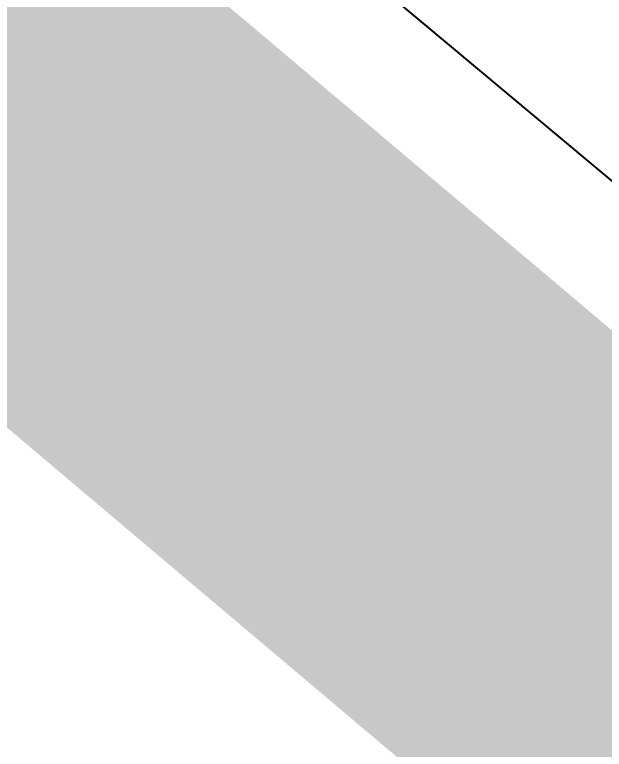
# Model space of a CAD drawing. Extents: x 383425 to 391668, y 6055101 to 6059545.
# Drawn here: x 387765.26 to 387777.95, y 6058097.9 to 6058113.71 of the extents above; entities that cross this region are included whole.
import ezdxf

# ---------------------------------------------------------------- set-up
doc = ezdxf.new("R2010")
doc.units = 0
doc.header["$LTSCALE"] = 5
doc.header["$PDMODE"] = 35
doc.header["$PDSIZE"] = 20
doc.linetypes.add('0', pattern=[1, 1, 0])
doc.linetypes.add('foc-TOPO', pattern=[1, 0.2, -0.8])
doc.layers.get('Defpoints').update_dxf_attribs({"color": 9})
for name, color, linetype in [('AS-ROADS', 254, 'Continuous'), ('P-PROPOSED', 10, 'Continuous'), ('P-TXT', 4, 'Continuous'), ('T-BUSH', 110, '0'), ('T-LOW-AREA', 48, 'foc-TOPO')]:
    doc.layers.add(name, color=color, linetype=linetype)
doc.layers.add('F-AR-T', color=190, linetype='Continuous', lineweight=9)
doc.styles.add('80CG', font='ARIALN.TTF', dxfattribs={"height": 10})
doc.dimstyles.new('Compass 5 000', dxfattribs={"dimscale": 5, "dimtxt": 9, "dimasz": 2, "dimexe": 0.2, "dimexo": 0.0625, "dimgap": 0.5, "dimtad": 0, "dimtih": 1, "dimtoh": 1, "dimzin": 0, "dimdsep": 46, "dimtxsty": '80CG', "dimcen": 0.1, "dimse1": 1, "dimse2": 1, "dimclrd": 256, "dimclrt": 256, "dimaunit": 1, "dimadec": 4, "dimazin": 0, "dimtfac": 0.06, "dimtofl": 0, "dimtmove": 0, "dimatfit": 1, "dimfxl": 0.2, "dimtolj": 1, "dimtzin": 0, "dimlwd": -1, "dimarcsym": 0})

# ---------------------------------------------------------------- blocks, each defined once
blk = doc.blocks.new('*D52')
at = {"layer": 'Defpoints', "color": 0, "transparency": 16777216}
for p in [(387802.157, 6058109.318), (387807.047, 6058105.222), (387774.058, 6058075.772)]:
    blk.add_point(p, dxfattribs=at)
at = {"layer": 'F-AR-T', "transparency": 16777216}
for p, q in [((387813.468, 6058112.888), (387860.164, 6058168.635)), ((387860.164, 6058168.635), (387870.164, 6058168.635)), ((387772.527, 6058064.01), (387766.106, 6058056.344))]:
    blk.add_line(p, q, dxfattribs=at)
for points in [[(387812.191, 6058113.958), (387814.746, 6058111.817), (387807.047, 6058105.222)], [(387771.249, 6058065.08), (387773.805, 6058062.94), (387778.948, 6058071.676)]]:
    blk.add_solid(points, dxfattribs=at)
at = {"layer": 'F-AR-T', "transparency": 16777216, "insert": (387909.912, 6058168.635), "char_height": 10, "attachment_point": 5, "style": '80CG'}
blk.add_mtext('\\A1;Weyerhaeuser\\P45.72 A/R \\PDLO 4508', dxfattribs=at)
blk = doc.blocks.new('*D103')
at = {"layer": 'Defpoints', "color": 0, "transparency": 16777216}
for p in [(387755.469, 6058129.068), (387772.692, 6058121.171), (387769.484, 6058117.339)]:
    blk.add_point(p, dxfattribs=at)
at = {"layer": 'P-TXT', "transparency": 16777216}
for p, q in [((387765.096, 6058140.57), (387771.514, 6058148.238)), ((387749.051, 6058121.4), (387732.24, 6058101.314)), ((387732.24, 6058101.314), (387722.24, 6058101.314))]:
    blk.add_line(p, q, dxfattribs=at)
for points in [[(387763.817, 6058141.639), (387766.374, 6058139.5), (387758.677, 6058132.901)], [(387747.773, 6058122.47), (387750.329, 6058120.33), (387755.469, 6058129.068)]]:
    blk.add_solid(points, dxfattribs=at)
at = {"layer": 'P-TXT', "transparency": 16777216, "insert": (387666.854, 6058101.314), "char_height": 10, "attachment_point": 5, "style": '80CG'}
blk.add_mtext('\\A1;Nuvista\\P5.00 Water Line R/W\\PLOC 250429', dxfattribs=at)

msp = doc.modelspace()

# ---------------------------------------------------------------- linework, layer by layer
at = {"layer": 'AS-ROADS', "const_width": 9.996, "flags": 128}
msp.add_lwpolyline([(387226.514, 6058561.975), (387336.271, 6058470.029), (387441.186, 6058381.829), (387531.022, 6058305.677), (387650.805, 6058207.225), (387766.996, 6058109.762), (387868.625, 6058023.864), (387984.101, 6057927.3), (388086.01, 6057841.48), (388132.923, 6057801.963), (388211.478, 6057737.191)], dxfattribs=at)
at = {"layer": 'P-PROPOSED'}
msp.add_lwpolyline([(387116.616, 6058661.047), (387339.731, 6058481.536), (387443.281, 6058390.179), (387535.701, 6058311.863), (387656.651, 6058211.777), (387873.918, 6058029.93), (388090.548, 6057846.734), (388105.135, 6057836.732), (388289.397, 6057681.91)], dxfattribs=at)
at = {"layer": 'T-BUSH', "flags": 128}
msp.add_lwpolyline([(387469.878, 6058377.261, 0.75), (387474.486, 6058373.418, 0.75), (387481.782, 6058367.333, 0.75), (387486.39, 6058363.49, 0.75), (387496.373, 6058355.164, 0.75), (387500.981, 6058351.321, 0.75), (387508.276, 6058345.236, 0.75), (387512.884, 6058341.393, 0.75), (387522.868, 6058333.066, 0.75), (387527.475, 6058329.223, 0.75), (387534.771, 6058323.139, 0.75), (387539.379, 6058319.296, 0.75), (387549.362, 6058310.969, 0.75), (387553.97, 6058307.126, 0.75), (387561.266, 6058301.041, 0.75), (387565.873, 6058297.198, 0.75), (387575.857, 6058288.872, 0.75), (387580.465, 6058285.029, 0.75), (387587.76, 6058278.944, 0.75), (387592.368, 6058275.101, 0.75), (387602.351, 6058266.775, 0.75), (387606.959, 6058262.932, 0.75), (387614.255, 6058256.847, 0.75), (387618.862, 6058253.004, 0.75), (387628.846, 6058244.677, 0.75), (387633.454, 6058240.834, 0.75), (387640.749, 6058234.75, 0.75), (387645.357, 6058230.907, 0.75), (387655.466, 6058222.739, 0.75), (387660.255, 6058219.124, 0.75), (387667.837, 6058213.4, 0.75), (387672.626, 6058209.785, 0.75), (387683.002, 6058201.953, 0.75), (387687.791, 6058198.338, 0.75), (387695.373, 6058192.615, 0.75), (387700.145, 6058188.978, 0.75), (387710.306, 6058180.869, 0.75), (387714.996, 6058177.127, 0.75), (387722.421, 6058171.201, 0.75), (387727.111, 6058167.459, 0.75), (387737.272, 6058159.35, 0.75), (387741.962, 6058155.608, 0.75), (387749.388, 6058149.682, 0.75), (387754.077, 6058145.94, 0.75), (387764.239, 6058137.831, 0.75), (387768.928, 6058134.089, 0.75), (387775.418, 6058127.261, 0.75), (387778.989, 6058122.439, 0.75), (387787.279, 6058112.513, 0.75), (387791.877, 6058108.658, 0.75), (387799.158, 6058102.555, 0.75), (387803.756, 6058098.701, 0.75), (387813.718, 6058090.349, 0.75), (387818.316, 6058086.494, 0.75), (387825.597, 6058080.391, 0.75), (387830.195, 6058076.537, 0.75), (387840.157, 6058068.185, 0.75), (387844.755, 6058064.331, 0.75), (387852.035, 6058058.227, 0.75), (387856.633, 6058054.373, 0.75), (387866.596, 6058046.021, 0.75), (387871.194, 6058042.167, 0.75), (387878.474, 6058036.064, 0.75), (387883.072, 6058032.209, 0.75), (387893.035, 6058023.857, 0.75), (387897.633, 6058020.003, 0.75), (387904.913, 6058013.9, 0.75), (387909.511, 6058010.045, 0.75), (387919.474, 6058001.693, 0.75), (387924.072, 6057997.839, 0.75), (387931.352, 6057991.736, 0.75), (387935.95, 6057987.881, 0.75), (387945.912, 6057979.53, 0.75), (387950.511, 6057975.675, 0.75), (387957.791, 6057969.572, 0.75), (387962.389, 6057965.717, 0.75), (387972.351, 6057957.366, 0.75), (387976.949, 6057953.511, 0.75), (387984.23, 6057947.408, 0.75), (387988.828, 6057943.553, 0.75), (387998.79, 6057935.202, 0.75), (388003.388, 6057931.347, 0.75), (388010.668, 6057925.244, 0.75), (388015.267, 6057921.39, 0.75), (388025.229, 6057913.038, 0.75), (388029.827, 6057909.183, 0.75), (388037.107, 6057903.08, 0.75), (388041.705, 6057899.226, 0.75), (388051.668, 6057890.874, 0.75), (388056.266, 6057887.019, 0.75), (388063.546, 6057880.916, 0.75), (388068.144, 6057877.062, 0.75), (388078.107, 6057868.71, 0.75), (388082.705, 6057864.856, 0.75), (388089.985, 6057858.752, 0.75), (388094.583, 6057854.898, 0.75), (388104.545, 6057846.546, 0.75), (388112.5, 6057851.602, 0.75)], format="xyb", dxfattribs=at)
at = {"layer": 'T-LOW-AREA', "flags": 128}
msp.add_lwpolyline([(388110.353, 6057836.424), (388108.815, 6057837.355), (388106.712, 6057837.834), (388104.686, 6057838.502), (388101.946, 6057839.864), (388097.892, 6057842.424), (388091.173, 6057847.514), (387990.176, 6057933.098), (387874.564, 6058030.693), (387774.09, 6058115.901), (387657.288, 6058212.547), (387536.342, 6058312.63), (387445.807, 6058389.227), (387381.404, 6058448.187), (387377.097, 6058451.177), (387374.59, 6058454.221), (387372.417, 6058455.937)], dxfattribs=at)

# ---------------------------------------------------------------- dimensions: what is measured, and where the dimension line sits
at = {"layer": 'F-AR-T'}
dim = msp.add_linear_dim(base=(387807.047, 6058105.222), p1=(387774.058, 6058075.772), p2=(387802.157, 6058109.318), angle=50.0494, text='Weyerhaeuser\\P45.72 A/R \\PDLO 4508', dimstyle='Compass 5 000', dxfattribs=at)
dim.commit()
dim.dimension.update_dxf_attribs({"geometry": '*D52', "text_midpoint": (387909.912, 6058168.635), "dimtype": 161})
at = {"layer": 'P-TXT', "color": 3}
dim = msp.add_linear_dim(base=(387755.469, 6058129.068), p1=(387772.692, 6058121.171), p2=(387769.484, 6058117.339), angle=230.0716, text='Nuvista\\P5.00 Water Line R/W\\PLOC 250429', dimstyle='Compass 5 000', dxfattribs=at)
dim.commit()
dim.dimension.update_dxf_attribs({"geometry": '*D103', "text_midpoint": (387666.854, 6058101.314), "dimtype": 161})

doc.saveas('drawing.dxf')
